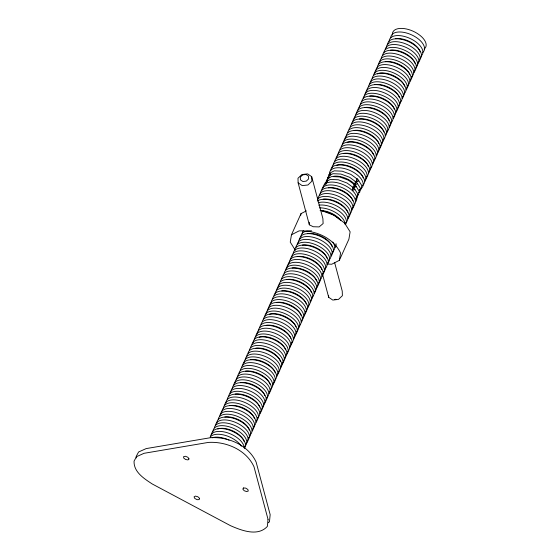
<?xml version="1.0" encoding="UTF-8"?>
<svg xmlns="http://www.w3.org/2000/svg" width="560" height="560" viewBox="0 0 560 560"><rect width="100%" height="100%" fill="white"/><g stroke="black" fill="none" stroke-linecap="round" stroke-linejoin="round"><path stroke-width="0.84" d="M327.607 181.125L327.691 178.577L331.667 176.547L339.619 176.925L348.334 180.159L353.948 184.261L354.844 184.359L356.251 186.606L353.815 187.656L357.833 194.047L357.196 197.862L355.978 198.387M326.207 183.974L326.396 181.447L330.372 179.417L338.324 179.795L347.039 183.022L352.653 187.124L353.549 187.229M327.502 181.111L327.691 178.577L328.594 178.682M328.797 178.241L328.986 175.714L332.962 173.684L340.914 174.062L349.629 177.289L355.243 181.398L356.139 181.496M330.085 175.378L330.281 172.844L334.257 170.821L342.209 171.192L350.924 174.426L356.538 178.528L357.427 178.633M355.943 199.444L356.069 197.757M357.238 196.581L357.364 194.894M359.828 190.848L359.954 189.161M352.45 189.658L352.653 187.124M353.745 186.788L353.948 184.261M355.243 181.398L355.11 184.786L357.546 183.743L360.423 188.321L359.786 192.136L358.568 192.654M356.335 181.055L356.538 178.528M306.369 210.875L301.021 213.612L291.459 234.787L290.241 242.116L295.302 250.173M300.755 215.243L301.021 213.612M324.758 185.311L325.143 183.022L326.97 182.238M325.927 183.211L326.438 180.159L327.656 179.634M327.222 180.341L327.733 177.289L328.944 176.771M328.517 177.478L329.028 174.426L330.848 173.642M327.425 264.047L331.709 264.25L339.346 260.337L340.564 253.008C333.263 237.783 315.399 230.09 299.096 230.881L291.459 234.787M339.346 260.337L348.908 239.162L350.126 231.833L344.603 223.041L333.823 215.152L320.663 210.266M268.338 522.767L269.465 521.738L270.165 514.661L256.116 462.049C248.36 445.144 228.333 436.583 210.448 437.71L146.181 448.588L138.586 451.99L136.192 456.428L136.276 457.933M359.863 189.791L361.081 189.266L361.718 185.451L358.841 180.88L356.405 181.923L357.546 183.743M354.956 189.476L352.527 190.519L357.7 179.06L358.841 180.88M357.273 195.524L358.491 194.999L359.128 191.184L354.725 184.177A16.135 8.26 24.3 0 0 333.473 176.302M334.299 299.481L336 299.285M326.396 181.447L327.299 181.545M309.33 224.798L313.229 226.737L319.13 226.919L323.127 223.545L322.882 218.596L311.689 176.659L307.566 173.873L301.889 174.538L297.983 178.262L298.13 182.861L309.33 224.798L309.295 222.243M298.13 182.861L302.253 185.64L307.93 184.982L311.843 181.258L311.689 176.659M322.413 273.805L328.685 297.29L332.801 300.076L338.478 299.411L342.391 295.694L342.237 291.095L334.628 262.577M329.028 174.426L329.784 175.637M327.733 177.289L328.489 178.507M326.438 180.159L327.194 181.37M325.143 183.022L325.899 184.233M328.629 295.757L328.685 297.29M210.161 437.045A18.074 9.254 24.3 0 1 225.372 435.4A18.074 9.254 24.3 0 1 241.381 446.222M210.406 437.241A18.074 9.254 24.3 0 1 227.374 432.754A18.074 9.254 24.3 0 1 244.216 448.007M212.135 437.773A18.074 9.254 24.3 0 1 229.096 440.188M211.701 434.378A18.074 9.254 24.3 0 1 231.616 430.976A18.074 9.254 24.3 0 1 244.461 448.21M217.756 428.967A16.135 8.26 24.3 0 1 233.254 431.074A16.135 8.26 24.3 0 1 244.132 441.546M214.361 427.791A18.074 9.254 24.3 0 1 236.145 426.139A18.074 9.254 24.3 0 1 246.015 443.478M215.649 424.921A18.074 9.254 24.3 0 1 237.44 423.269A18.074 9.254 24.3 0 1 247.303 440.608M212.989 431.508A18.074 9.254 24.3 0 1 234.129 428.652A18.074 9.254 24.3 0 1 244.72 446.341M216.874 422.912A18.074 9.254 24.3 0 1 238.007 420.056A18.074 9.254 24.3 0 1 248.598 437.745M224.791 417.018A16.135 8.26 24.3 0 1 249.305 430.087M219.534 416.325A18.074 9.254 24.3 0 1 240.121 414.106A18.074 9.254 24.3 0 1 252.224 431.018M220.752 414.316A18.074 9.254 24.3 0 1 241.892 411.46A18.074 9.254 24.3 0 1 252.483 429.149M218.239 419.195A18.074 9.254 24.3 0 1 240.03 417.543A18.074 9.254 24.3 0 1 249.893 434.882M222.047 411.453A18.074 9.254 24.3 0 1 243.187 408.597A18.074 9.254 24.3 0 1 253.778 426.279M229.964 405.559A16.135 8.26 24.3 0 1 254.485 418.621M224.637 405.72A18.074 9.254 24.3 0 1 245.777 402.864A18.074 9.254 24.3 0 1 256.361 420.553M225.932 402.857A18.074 9.254 24.3 0 1 247.065 399.994A18.074 9.254 24.3 0 1 257.656 417.683M223.342 408.583A18.074 9.254 24.3 0 1 243.264 405.188A18.074 9.254 24.3 0 1 256.102 422.415M227.297 399.133A18.074 9.254 24.3 0 1 247.884 396.914A18.074 9.254 24.3 0 1 259.987 413.819M235.137 394.093A16.135 8.26 24.3 0 1 259.658 407.162M229.887 393.4A18.074 9.254 24.3 0 1 251.671 391.748A18.074 9.254 24.3 0 1 261.541 409.087M231.105 391.391A18.074 9.254 24.3 0 1 252.245 388.535A18.074 9.254 24.3 0 1 262.836 406.224M228.592 396.263A18.074 9.254 24.3 0 1 250.383 394.618A18.074 9.254 24.3 0 1 260.246 411.957M232.4 388.528A18.074 9.254 24.3 0 1 253.54 385.672A18.074 9.254 24.3 0 1 264.124 403.354M240.317 382.627A16.135 8.26 24.3 0 1 264.831 395.696M234.99 382.795A18.074 9.254 24.3 0 1 256.123 379.939A18.074 9.254 24.3 0 1 266.714 397.628M236.285 379.932A18.074 9.254 24.3 0 1 256.2 376.53A18.074 9.254 24.3 0 1 269.045 393.764M233.695 385.658A18.074 9.254 24.3 0 1 254.828 382.802A18.074 9.254 24.3 0 1 265.419 400.491M237.573 377.062A18.074 9.254 24.3 0 1 258.713 374.206A18.074 9.254 24.3 0 1 269.304 391.895M245.49 371.168A16.135 8.26 24.3 0 1 270.011 384.237M240.233 370.475A18.074 9.254 24.3 0 1 260.82 368.256A18.074 9.254 24.3 0 1 272.923 385.161M241.528 367.612A18.074 9.254 24.3 0 1 263.319 365.96A18.074 9.254 24.3 0 1 273.182 383.299M238.945 373.338A18.074 9.254 24.3 0 1 260.729 371.686A18.074 9.254 24.3 0 1 270.599 389.025M242.753 365.603A18.074 9.254 24.3 0 1 263.886 362.74A18.074 9.254 24.3 0 1 274.477 380.429M250.663 359.702A16.135 8.26 24.3 0 1 275.184 372.771M245.336 359.87A18.074 9.254 24.3 0 1 266.476 357.014A18.074 9.254 24.3 0 1 277.067 374.703M246.631 357A18.074 9.254 24.3 0 1 267.771 354.144A18.074 9.254 24.3 0 1 278.362 371.833M244.048 362.733A18.074 9.254 24.3 0 1 263.963 359.338A18.074 9.254 24.3 0 1 276.808 376.565M248.003 353.283A18.074 9.254 24.3 0 1 268.583 351.057A18.074 9.254 24.3 0 1 280.686 367.969M255.843 348.243A16.135 8.26 24.3 0 1 280.364 361.305M250.586 347.55A18.074 9.254 24.3 0 1 272.377 345.898A18.074 9.254 24.3 0 1 282.24 363.237M251.881 344.68A18.074 9.254 24.3 0 1 273.672 343.035A18.074 9.254 24.3 0 1 283.535 360.374M249.291 350.413A18.074 9.254 24.3 0 1 271.082 348.761A18.074 9.254 24.3 0 1 280.945 366.1M253.106 342.678A18.074 9.254 24.3 0 1 274.239 339.815A18.074 9.254 24.3 0 1 284.83 357.504M259.161 337.267A16.135 8.26 24.3 0 1 274.659 339.374A16.135 8.26 24.3 0 1 285.537 349.846M255.689 336.945A18.074 9.254 24.3 0 1 276.829 334.089A18.074 9.254 24.3 0 1 287.42 351.771M256.984 334.075A18.074 9.254 24.3 0 1 276.906 330.68A18.074 9.254 24.3 0 1 289.744 347.907M254.394 339.808A18.074 9.254 24.3 0 1 275.534 336.952A18.074 9.254 24.3 0 1 286.125 354.641M258.279 331.212A18.074 9.254 24.3 0 1 279.412 328.356A18.074 9.254 24.3 0 1 290.003 346.045M266.196 325.318A16.135 8.26 24.3 0 1 290.71 338.38M260.939 324.625A18.074 9.254 24.3 0 1 281.526 322.406A18.074 9.254 24.3 0 1 293.629 339.311M262.234 321.755A18.074 9.254 24.3 0 1 284.025 320.103A18.074 9.254 24.3 0 1 293.888 337.449M259.644 327.488A18.074 9.254 24.3 0 1 281.435 325.836A18.074 9.254 24.3 0 1 291.298 343.175M263.529 318.892A18.074 9.254 24.3 0 1 285.313 317.24A18.074 9.254 24.3 0 1 295.183 334.579M269.514 314.335A16.135 8.26 24.3 0 1 285.012 316.449A16.135 8.26 24.3 0 1 295.89 326.921M266.042 314.02A18.074 9.254 24.3 0 1 287.182 311.157A18.074 9.254 24.3 0 1 297.766 328.846M267.337 311.15A18.074 9.254 24.3 0 1 288.47 308.294A18.074 9.254 24.3 0 1 299.061 325.983M264.747 316.883A18.074 9.254 24.3 0 1 285.887 314.027A18.074 9.254 24.3 0 1 296.478 331.716M268.632 308.287A18.074 9.254 24.3 0 1 288.547 304.885A18.074 9.254 24.3 0 1 301.392 322.119M276.542 302.393A16.135 8.26 24.3 0 1 301.063 315.455M271.215 302.554A18.074 9.254 24.3 0 1 292.355 299.698A18.074 9.254 24.3 0 1 302.946 317.387M272.587 298.83A18.074 9.254 24.3 0 1 294.371 297.178A18.074 9.254 24.3 0 1 304.241 314.517M269.927 305.424A18.074 9.254 24.3 0 1 291.06 302.561A18.074 9.254 24.3 0 1 301.651 320.25M273.875 295.967A18.074 9.254 24.3 0 1 295.666 294.315A18.074 9.254 24.3 0 1 305.529 311.654M281.722 290.927A16.135 8.26 24.3 0 1 306.236 303.996M276.395 291.095A18.074 9.254 24.3 0 1 297.528 288.232A18.074 9.254 24.3 0 1 308.119 305.921M277.69 288.225A18.074 9.254 24.3 0 1 297.605 284.83A18.074 9.254 24.3 0 1 310.45 302.057M275.1 293.958A18.074 9.254 24.3 0 1 296.233 291.102A18.074 9.254 24.3 0 1 306.824 308.791M278.978 285.362A18.074 9.254 24.3 0 1 300.118 282.506A18.074 9.254 24.3 0 1 310.709 300.195M286.895 279.468A16.135 8.26 24.3 0 1 311.416 292.53M281.645 278.775A18.074 9.254 24.3 0 1 302.225 276.549A18.074 9.254 24.3 0 1 314.328 293.461M282.933 275.905A18.074 9.254 24.3 0 1 304.724 274.253A18.074 9.254 24.3 0 1 314.587 291.592M280.35 281.638A18.074 9.254 24.3 0 1 302.134 279.986A18.074 9.254 24.3 0 1 312.004 297.325M284.228 273.042A18.074 9.254 24.3 0 1 306.019 271.39A18.074 9.254 24.3 0 1 315.882 288.729M292.075 268.002A16.135 8.26 24.3 0 1 316.589 281.071M286.748 268.163A18.074 9.254 24.3 0 1 307.881 265.307A18.074 9.254 24.3 0 1 318.472 282.996M288.036 265.3A18.074 9.254 24.3 0 1 309.176 262.444A18.074 9.254 24.3 0 1 319.767 280.133M285.523 270.172A18.074 9.254 24.3 0 1 307.314 268.527A18.074 9.254 24.3 0 1 317.177 285.866M289.331 262.437A18.074 9.254 24.3 0 1 309.253 259.035A18.074 9.254 24.3 0 1 322.091 276.269M297.248 256.543A16.135 8.26 24.3 0 1 321.769 269.605M291.921 256.704A18.074 9.254 24.3 0 1 313.054 253.848A18.074 9.254 24.3 0 1 323.645 271.537M293.286 252.98A18.074 9.254 24.3 0 1 315.077 251.328A18.074 9.254 24.3 0 1 324.94 268.667M290.626 259.567A18.074 9.254 24.3 0 1 311.766 256.711A18.074 9.254 24.3 0 1 322.35 274.4M294.581 250.117A18.074 9.254 24.3 0 1 315.168 247.898A18.074 9.254 24.3 0 1 327.271 264.803M302.421 245.077A16.135 8.26 24.3 0 1 326.942 258.146M297.171 244.384A18.074 9.254 24.3 0 1 318.955 242.732A18.074 9.254 24.3 0 1 328.825 260.071M298.389 242.375A18.074 9.254 24.3 0 1 318.311 238.98A18.074 9.254 24.3 0 1 331.149 256.207M295.876 247.247A18.074 9.254 24.3 0 1 317.667 245.595A18.074 9.254 24.3 0 1 327.53 262.941M299.684 239.512A18.074 9.254 24.3 0 1 320.824 236.649A18.074 9.254 24.3 0 1 331.408 254.338M307.601 233.611A16.135 8.26 24.3 0 1 332.115 246.68M302.274 233.779A18.074 9.254 24.3 0 1 303.324 230.713M336.028 243.656A18.074 9.254 24.3 0 1 335.034 247.611M332.738 242.004A18.074 9.254 24.3 0 1 332.703 251.475M300.979 236.642A18.074 9.254 24.3 0 1 311.654 230.86M321.559 210.889A18.074 9.254 24.3 0 1 339.955 219.765M320.089 210.497A16.135 8.26 24.3 0 1 340.851 220.514M318.731 205.205A18.074 9.254 24.3 0 1 339.304 211.253A18.074 9.254 24.3 0 1 345.387 224.686M318.234 202.783A18.074 9.254 24.3 0 1 340.599 208.39A18.074 9.254 24.3 0 1 345.646 222.817M319.578 207.865A18.074 9.254 24.3 0 1 336.616 213.157A18.074 9.254 24.3 0 1 345.142 224.483M317.296 201.054A18.074 9.254 24.3 0 1 339.143 203.728A18.074 9.254 24.3 0 1 347.97 218.953M323.127 199.227A16.135 8.26 24.3 0 1 347.641 212.289M317.87 198.534A18.074 9.254 24.3 0 1 339.661 196.882A18.074 9.254 24.3 0 1 349.524 214.221M319.165 195.664A18.074 9.254 24.3 0 1 339.752 193.445A18.074 9.254 24.3 0 1 351.855 210.357M317.555 199.192A18.074 9.254 24.3 0 1 340.431 200.858A18.074 9.254 24.3 0 1 348.229 217.084M320.383 193.655A18.074 9.254 24.3 0 1 341.523 190.799A18.074 9.254 24.3 0 1 352.114 208.488M328.3 187.761A16.135 8.26 24.3 0 1 352.821 200.83M333.326 165.004A18.074 9.254 24.3 0 1 354.459 162.141A18.074 9.254 24.3 0 1 365.05 179.83M334.691 161.28A18.074 9.254 24.3 0 1 356.482 159.628A18.074 9.254 24.3 0 1 366.345 176.967M332.031 167.867A18.074 9.254 24.3 0 1 351.953 164.465A18.074 9.254 24.3 0 1 364.791 181.699M336.798 165.319A16.135 8.26 24.3 0 1 352.289 167.433A16.135 8.26 24.3 0 1 363.174 177.905M335.986 158.41A18.074 9.254 24.3 0 1 356.573 156.191A18.074 9.254 24.3 0 1 368.676 173.103M343.826 153.377A16.135 8.26 24.3 0 1 368.347 166.439M338.499 153.538A18.074 9.254 24.3 0 1 359.639 150.682A18.074 9.254 24.3 0 1 370.23 168.371M339.871 149.814A18.074 9.254 24.3 0 1 360.451 147.595A18.074 9.254 24.3 0 1 372.554 164.507M337.204 156.401A18.074 9.254 24.3 0 1 358.344 153.545A18.074 9.254 24.3 0 1 368.935 171.234M341.159 146.951A18.074 9.254 24.3 0 1 362.95 145.299A18.074 9.254 24.3 0 1 372.813 162.638M347.151 142.394A16.135 8.26 24.3 0 1 362.642 144.508A16.135 8.26 24.3 0 1 373.52 154.98M343.679 142.079A18.074 9.254 24.3 0 1 363.594 138.677A18.074 9.254 24.3 0 1 376.439 155.911M344.974 139.209A18.074 9.254 24.3 0 1 366.107 136.353A18.074 9.254 24.3 0 1 376.698 154.042M342.384 144.942A18.074 9.254 24.3 0 1 363.517 142.086A18.074 9.254 24.3 0 1 374.108 159.775M346.262 136.346A18.074 9.254 24.3 0 1 367.402 133.49A18.074 9.254 24.3 0 1 377.993 151.172M354.179 130.452A16.135 8.26 24.3 0 1 378.7 143.514M348.922 129.759A18.074 9.254 24.3 0 1 370.713 128.107A18.074 9.254 24.3 0 1 380.576 145.446M350.217 126.889A18.074 9.254 24.3 0 1 372.008 125.237A18.074 9.254 24.3 0 1 381.871 142.576M347.634 132.622A18.074 9.254 24.3 0 1 369.418 130.97A18.074 9.254 24.3 0 1 379.288 148.309M351.512 124.026A18.074 9.254 24.3 0 1 373.303 122.374A18.074 9.254 24.3 0 1 383.166 139.713M359.352 118.986A16.135 8.26 24.3 0 1 383.873 132.055M354.025 119.147A18.074 9.254 24.3 0 1 375.165 116.291A18.074 9.254 24.3 0 1 385.756 133.98M355.32 116.284A18.074 9.254 24.3 0 1 376.46 113.428A18.074 9.254 24.3 0 1 387.051 131.117M352.737 122.017A18.074 9.254 24.3 0 1 372.652 118.615A18.074 9.254 24.3 0 1 385.497 135.849M356.615 113.421A18.074 9.254 24.3 0 1 376.537 110.019A18.074 9.254 24.3 0 1 389.375 127.253M364.532 107.52A16.135 8.26 24.3 0 1 389.053 120.589M359.205 107.688A18.074 9.254 24.3 0 1 380.338 104.832A18.074 9.254 24.3 0 1 390.929 122.521M360.57 103.964A18.074 9.254 24.3 0 1 381.157 101.745A18.074 9.254 24.3 0 1 393.26 118.657M357.91 110.551A18.074 9.254 24.3 0 1 379.05 107.695A18.074 9.254 24.3 0 1 389.634 125.384M361.865 101.101A18.074 9.254 24.3 0 1 383.656 99.449A18.074 9.254 24.3 0 1 393.519 116.788M369.705 96.061A16.135 8.26 24.3 0 1 394.226 109.123M364.378 96.222A18.074 9.254 24.3 0 1 385.518 93.366A18.074 9.254 24.3 0 1 396.109 111.055M365.673 93.359A18.074 9.254 24.3 0 1 386.813 90.503A18.074 9.254 24.3 0 1 397.397 108.192M363.16 98.231A18.074 9.254 24.3 0 1 384.944 96.579A18.074 9.254 24.3 0 1 394.814 113.918M366.968 90.496A18.074 9.254 24.3 0 1 388.101 87.633A18.074 9.254 24.3 0 1 398.692 105.322M374.885 84.595A16.135 8.26 24.3 0 1 399.399 97.664M369.628 83.902A18.074 9.254 24.3 0 1 390.215 81.683A18.074 9.254 24.3 0 1 402.318 98.595M370.846 81.893A18.074 9.254 24.3 0 1 391.986 79.037A18.074 9.254 24.3 0 1 402.577 96.726M368.333 86.772A18.074 9.254 24.3 0 1 390.124 85.12A18.074 9.254 24.3 0 1 399.987 102.459M372.218 78.176A18.074 9.254 24.3 0 1 394.002 76.524A18.074 9.254 24.3 0 1 403.872 93.863M377.377 73.976A16.135 8.26 24.3 0 1 393.043 75.425A16.135 8.26 24.3 0 1 404.579 86.198M374.731 73.297A18.074 9.254 24.3 0 1 395.871 70.441A18.074 9.254 24.3 0 1 406.455 88.13M376.026 70.434A18.074 9.254 24.3 0 1 397.159 67.578A18.074 9.254 24.3 0 1 407.75 85.267M373.506 75.306A18.074 9.254 24.3 0 1 394.093 73.087A18.074 9.254 24.3 0 1 406.196 89.999M377.321 67.564A18.074 9.254 24.3 0 1 397.236 64.169A18.074 9.254 24.3 0 1 410.081 81.403M385.231 61.67A16.135 8.26 24.3 0 1 409.752 74.739M379.904 61.838A18.074 9.254 24.3 0 1 401.044 58.982A18.074 9.254 24.3 0 1 411.635 76.664M381.276 58.114A18.074 9.254 24.3 0 1 401.856 55.895A18.074 9.254 24.3 0 1 413.959 72.8M378.609 64.701A18.074 9.254 24.3 0 1 399.749 61.845A18.074 9.254 24.3 0 1 410.34 79.534M382.564 55.251A18.074 9.254 24.3 0 1 404.355 53.599A18.074 9.254 24.3 0 1 414.218 70.938M390.411 50.211A16.135 8.26 24.3 0 1 414.925 63.273M385.154 49.518A18.074 9.254 24.3 0 1 406.945 47.866A18.074 9.254 24.3 0 1 416.808 65.205M386.379 47.509A18.074 9.254 24.3 0 1 407.512 44.653A18.074 9.254 24.3 0 1 418.103 62.342M383.859 52.381A18.074 9.254 24.3 0 1 405.65 50.729A18.074 9.254 24.3 0 1 415.513 68.068M387.667 44.639A18.074 9.254 24.3 0 1 408.807 41.783A18.074 9.254 24.3 0 1 419.398 59.472M395.584 38.745A16.135 8.26 24.3 0 1 420.105 51.814M322.973 187.929A18.074 9.254 24.3 0 1 342.888 184.527A18.074 9.254 24.3 0 1 355.733 201.761M321.678 190.792A18.074 9.254 24.3 0 1 342.811 187.936A18.074 9.254 24.3 0 1 353.402 205.625M390.74 37.835A18.074 9.254 24.3 0 1 411.88 34.979A18.074 9.254 24.3 0 1 422.471 52.668M392.42 35.14A18.074 9.254 24.3 0 1 412.776 31.066A18.074 9.254 24.3 0 1 424.088 49.084M389.123 41.419A18.074 9.254 24.3 0 1 410.263 38.563A18.074 9.254 24.3 0 1 420.854 56.252M329.497 174.482A18.074 9.254 24.3 0 1 349.853 170.415A18.074 9.254 24.3 0 1 361.165 188.426M330.736 170.73A18.074 9.254 24.3 0 1 351.869 167.874A18.074 9.254 24.3 0 1 362.46 185.563M268.037 519.365L267.344 526.442C257.698 536.9 241.458 530.432 230.559 525.707L152.25 483.98C144.263 478.73 133.546 472.052 134.064 461.132L136.465 456.701L144.06 453.299L208.32 442.421C226.205 441.294 246.239 449.855 253.995 466.76L268.037 519.365M199.514 498.295L199.199 499.611L197.106 499.688L194.817 498.47L194.054 496.874L195.391 496.097L197.82 496.734L199.514 498.295M243.467 487.963L242.795 489.118L244.209 490.728L246.645 491.582L248.269 491.029L247.856 489.489L245.721 488.124L243.467 487.963M189.007 458.934L187.992 459.914L185.626 459.508L183.687 458.031L183.638 456.589L185.514 456.267L187.908 457.317L189.007 458.934M302.673 174.867L300.328 177.1L300.419 179.858L302.89 181.524L306.292 181.125L308.63 178.892L308.546 176.141L306.075 174.468L302.673 174.867"/></g></svg>
